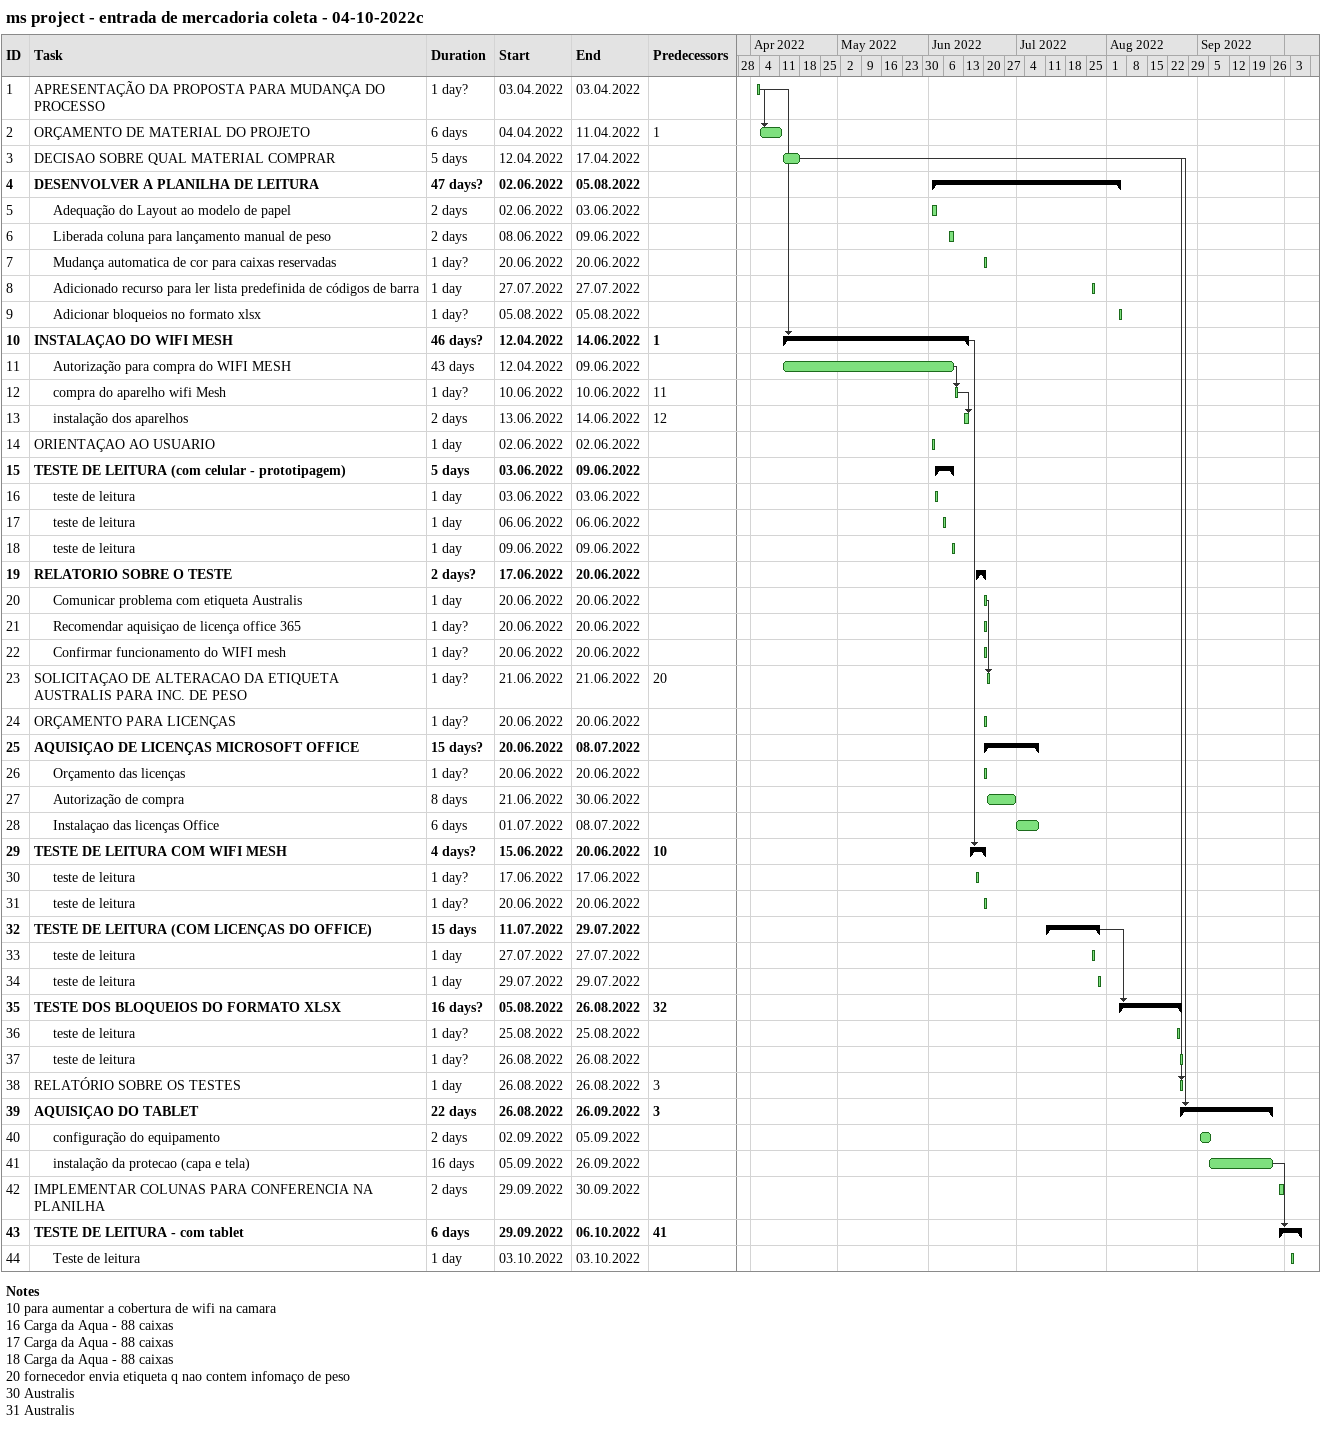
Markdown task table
ms project - entrada de mercadoria coleta - 04-10-2022c

| ID | Level | Task | Duration | Start | Finish | Predecessors |
|---|---|---|---|---|---|---|
| 1 | 1 | APRESENTAÇÃO DA PROPOSTA PARA MUDANÇA DO PROCESSO | 1d? | 2022-04-03 | 2022-04-03 |  |
| 2 | 1 | ORÇAMENTO DE MATERIAL DO PROJETO | 6d | 2022-04-04 | 2022-04-11 | 1 |
| 3 | 1 | DECISAO SOBRE QUAL MATERIAL COMPRAR | 5d | 2022-04-12 | 2022-04-17 |  |
| 4 | 1 | **DESENVOLVER A PLANILHA DE LEITURA** | 47d? | 2022-06-02 | 2022-08-05 |  |
| 5 | 2 | Adequação do Layout ao modelo de papel | 2d | 2022-06-02 | 2022-06-03 |  |
| 6 | 2 | Liberada coluna para lançamento manual de peso | 2d | 2022-06-08 | 2022-06-09 |  |
| 7 | 2 | Mudança automatica de cor para caixas reservadas | 1d? | 2022-06-20 | 2022-06-20 |  |
| 8 | 2 | Adicionado recurso para ler lista predefinida de códigos de barra | 1d | 2022-07-27 | 2022-07-27 |  |
| 9 | 2 | Adicionar bloqueios no formato xlsx | 1d? | 2022-08-05 | 2022-08-05 |  |
| 10 | 1 | **INSTALAÇAO DO WIFI MESH** | 46d? | 2022-04-12 | 2022-06-14 | 1 |
| 11 | 2 | Autorização para compra do WIFI MESH | 43d | 2022-04-12 | 2022-06-09 |  |
| 12 | 2 | compra do aparelho wifi Mesh | 1d? | 2022-06-10 | 2022-06-10 | 11 |
| 13 | 2 | instalação dos aparelhos | 2d | 2022-06-13 | 2022-06-14 | 12 |
| 14 | 1 | ORIENTAÇAO AO USUARIO | 1d | 2022-06-02 | 2022-06-02 |  |
| 15 | 1 | **TESTE DE LEITURA (com celular - prototipagem)** | 5d | 2022-06-03 | 2022-06-09 |  |
| 16 | 2 | teste de leitura | 1d | 2022-06-03 | 2022-06-03 |  |
| 17 | 2 | teste de leitura | 1d | 2022-06-06 | 2022-06-06 |  |
| 18 | 2 | teste de leitura | 1d | 2022-06-09 | 2022-06-09 |  |
| 19 | 1 | **RELATORIO SOBRE O TESTE** | 2d? | 2022-06-17 | 2022-06-20 |  |
| 20 | 2 | Comunicar problema com etiqueta Australis | 1d | 2022-06-20 | 2022-06-20 |  |
| 21 | 2 | Recomendar aquisiçao de licença office 365 | 1d? | 2022-06-20 | 2022-06-20 |  |
| 22 | 2 | Confirmar funcionamento do WIFI mesh | 1d? | 2022-06-20 | 2022-06-20 |  |
| 23 | 1 | SOLICITAÇAO DE ALTERACAO DA ETIQUETA AUSTRALIS PARA INC. DE PESO | 1d? | 2022-06-21 | 2022-06-21 | 20 |
| 24 | 1 | ORÇAMENTO PARA LICENÇAS | 1d? | 2022-06-20 | 2022-06-20 |  |
| 25 | 1 | **AQUISIÇAO DE LICENÇAS MICROSOFT OFFICE** | 15d? | 2022-06-20 | 2022-07-08 |  |
| 26 | 2 | Orçamento das licenças | 1d? | 2022-06-20 | 2022-06-20 |  |
| 27 | 2 | Autorização de compra | 8d | 2022-06-21 | 2022-06-30 |  |
| 28 | 2 | Instalaçao das licenças Office | 6d | 2022-07-01 | 2022-07-08 |  |
| 29 | 1 | **TESTE DE LEITURA COM WIFI MESH** | 4d? | 2022-06-15 | 2022-06-20 | 10 |
| 30 | 2 | teste de leitura | 1d? | 2022-06-17 | 2022-06-17 |  |
| 31 | 2 | teste de leitura | 1d? | 2022-06-20 | 2022-06-20 |  |
| 32 | 1 | **TESTE DE LEITURA (COM LICENÇAS DO OFFICE)** | 15d | 2022-07-11 | 2022-07-29 |  |
| 33 | 2 | teste de leitura | 1d | 2022-07-27 | 2022-07-27 |  |
| 34 | 2 | teste de leitura | 1d | 2022-07-29 | 2022-07-29 |  |
| 35 | 1 | **TESTE DOS BLOQUEIOS DO FORMATO XLSX** | 16d? | 2022-08-05 | 2022-08-26 | 32 |
| 36 | 2 | teste de leitura | 1d? | 2022-08-25 | 2022-08-25 |  |
| 37 | 2 | teste de leitura | 1d? | 2022-08-26 | 2022-08-26 |  |
| 38 | 1 | RELATÓRIO SOBRE OS TESTES | 1d | 2022-08-26 | 2022-08-26 | 3 |
| 39 | 1 | **AQUISIÇAO DO TABLET** | 22d | 2022-08-26 | 2022-09-26 | 3 |
| 40 | 2 | configuração do equipamento | 2d | 2022-09-02 | 2022-09-05 |  |
| 41 | 2 | instalação da protecao (capa e tela) | 16d | 2022-09-05 | 2022-09-26 |  |
| 42 | 1 | IMPLEMENTAR COLUNAS PARA CONFERENCIA NA PLANILHA | 2d | 2022-09-29 | 2022-09-30 |  |
| 43 | 1 | **TESTE DE LEITURA - com tablet** | 6d | 2022-09-29 | 2022-10-06 | 41 |
| 44 | 2 | Teste de leitura | 1d | 2022-10-03 | 2022-10-03 |  |

Notes
- 10: para aumentar a cobertura de wifi na camara
- 16: Carga da Aqua - 88 caixas
- 17: Carga da Aqua - 88 caixas
- 18: Carga da Aqua - 88 caixas
- 20: fornecedor envia etiqueta q nao contem infomaço de peso
- 30: Australis
- 31: Australis
